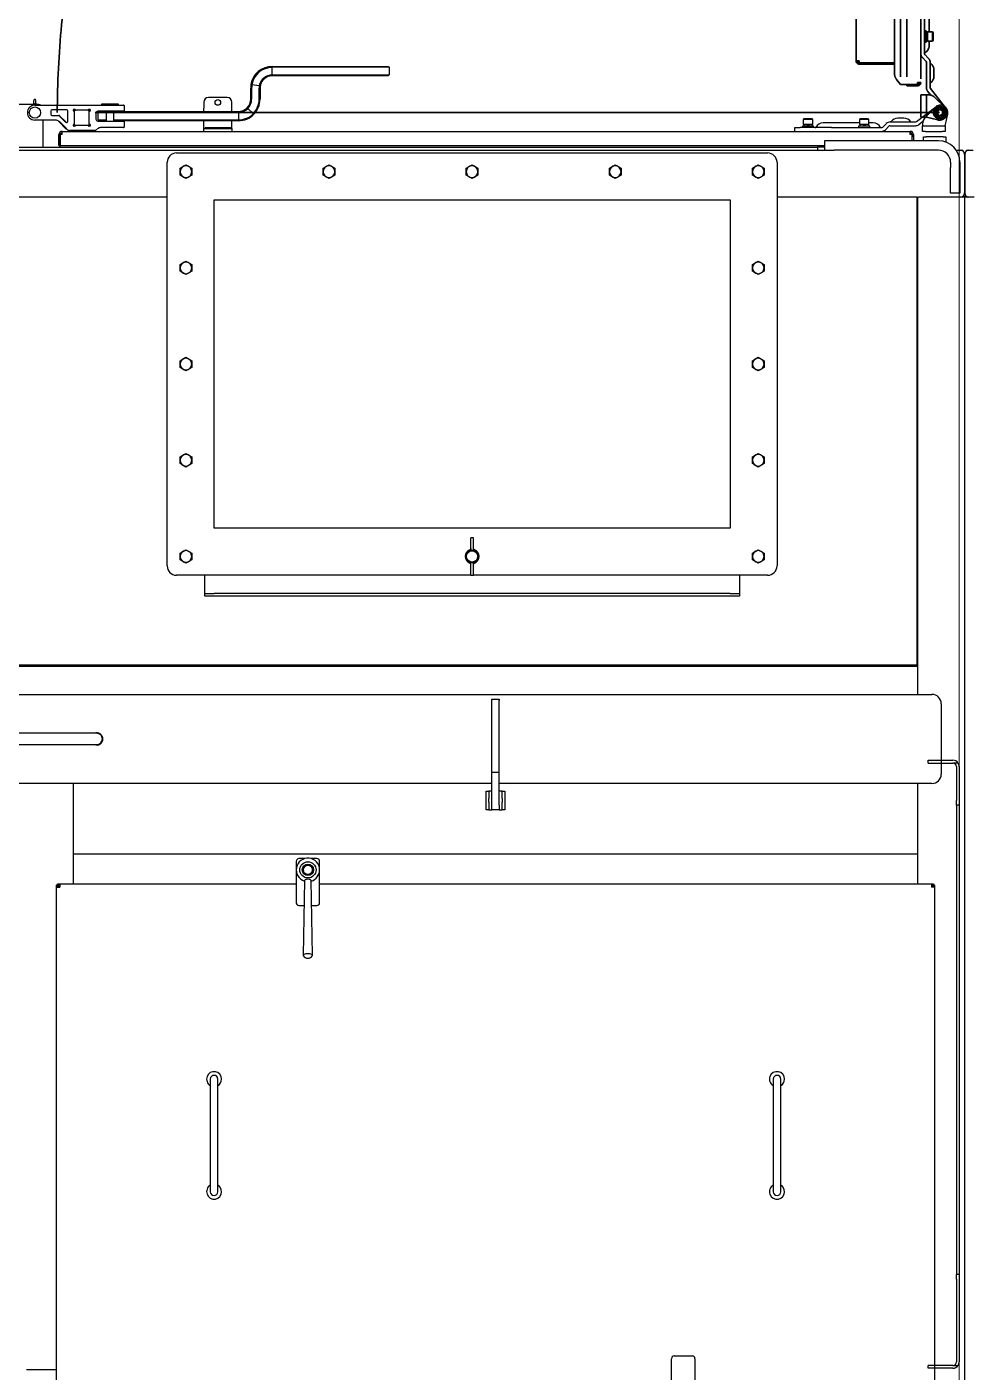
# Model space of a CAD drawing. Extents: x -681219 to -550379, y -242630 to -158199.
# Drawn here: x -581962 to -580958, y -223069 to -221635 of the extents above; entities that cross this region are included whole.
import ezdxf
from ezdxf.lldxf.tags import DXFTag

# ---------------------------------------------------------------- set-up
doc = ezdxf.new("R2010")
doc.units = 0
doc.header["$LTSCALE"] = 1000
doc.linetypes.add('C2', pattern=[17, 14, -1, 1, -1])
doc.linetypes.add('P2', pattern=[23, 18, -1, 1, -1, 1, -1])
for name, color, linetype in [('11028800059', 7, 'CONTINUOUS'), ('19031000045', 7, 'CONTINUOUS'), ('AAD0803001', 7, 'CONTINUOUS'), ('AAO0602001', 7, 'CONTINUOUS'), ('AAQ0501601', 7, 'CONTINUOUS'), ('C__USERS_YSV001_', 7, 'CONTINUOUS'), ('GAB00601', 7, 'CONTINUOUS'), ('GAE00601', 7, 'CONTINUOUS'), ('GZDH011001331', 7, 'CONTINUOUS'), ('GZDH011001341', 7, 'CONTINUOUS'), ('GZDH011002241', 7, 'CONTINUOUS'), ('GZDH011002371', 7, 'CONTINUOUS'), ('GZDH011002631', 7, 'CONTINUOUS'), ('GZDH011002641', 7, 'CONTINUOUS'), ('GZDH011002671', 7, 'CONTINUOUS'), ('GZDH011002691', 7, 'CONTINUOUS'), ('GZDH011002731', 7, 'CONTINUOUS'), ('GZDH011002741', 7, 'CONTINUOUS'), ('GZDH011002771', 7, 'CONTINUOUS'), ('GZDH011002981', 7, 'CONTINUOUS'), ('GZDH011003011', 7, 'CONTINUOUS'), ('GZDH011003041', 7, 'CONTINUOUS'), ('GZDH011003051', 7, 'CONTINUOUS'), ('GZDH011003061', 7, 'CONTINUOUS'), ('GZDH011003151', 7, 'CONTINUOUS'), ('GZDH011003161', 7, 'CONTINUOUS'), ('GZDH011003171', 7, 'CONTINUOUS'), ('GZDH011003361', 7, 'CONTINUOUS'), ('GZDH011003441', 7, 'CONTINUOUS'), ('GZDH011005631', 7, 'CONTINUOUS'), ('GZDH011026991', 7, 'CONTINUOUS'), ('GZDH011027001', 7, 'CONTINUOUS'), ('GZDH011029721', 7, 'CONTINUOUS'), ('GZDH011030751', 7, 'CONTINUOUS'), ('GZDH011031641', 7, 'CONTINUOUS'), ('GZDH011032001', 7, 'CONTINUOUS'), ('GZDH011032031', 7, 'CONTINUOUS'), ('GZDH011032261', 7, 'CONTINUOUS'), ('Q02990157', 7, 'CONTINUOUS'), ('Q02990160', 7, 'CONTINUOUS'), ('SDZB011042941', 7, 'CONTINUOUS'), ('中心线', 4, 'C2'), ('辅助线', 11, 'CONTINUOUS')]:
    doc.layers.add(name, color=color, linetype=linetype)
for name, color, linetype, lineweight in [('famsun', 7, 'CONTINUOUS', 0), ('HEAT EXCHANGER', 1, 'CONTINUOUS', 25), ('双点划线', 2, 'P2', 35), ('轴网_轴线', 1, 'CENTER2', 0)]:
    doc.layers.add(name, color=color, linetype=linetype, lineweight=lineweight)
tags = doc.linetypes.add('CENTER2', pattern=[28.575, 19.05, -3.175, 3.175, -3.175]).pattern_tags.tags
tags[10:11] = [DXFTag(74, 4), DXFTag(75, 0), DXFTag(340, '0'), DXFTag(46, 0.0), DXFTag(50, 0.0), DXFTag(44, 0.0), DXFTag(45, 0.0)]
tags[8:9] = [DXFTag(74, 4), DXFTag(75, 0), DXFTag(340, '0'), DXFTag(46, 0.0), DXFTag(50, 0.0), DXFTag(44, 0.0), DXFTag(45, 0.0)]
tags[6:7] = [DXFTag(74, 4), DXFTag(75, 0), DXFTag(340, '0'), DXFTag(46, 0.0), DXFTag(50, 0.0), DXFTag(44, 0.0), DXFTag(45, 0.0)]
tags[4:5] = [DXFTag(74, 4), DXFTag(75, 0), DXFTag(340, '0'), DXFTag(46, 0.0), DXFTag(50, 0.0), DXFTag(44, 0.0), DXFTag(45, 0.0)]

# ---------------------------------------------------------------- blocks, each defined once
blk = doc.blocks.new('轴网8FA15DC97FB90233')
at = {"layer": '轴网_轴线'}
blk.add_line((25500, -1200), (25500, 23700), dxfattribs=at)
blk = doc.blocks.new('侧门')
at = {"layer": '双点划线', "ltscale": 0.05}
for p, q in [((0, 0), (0, 940.3)), ((55.1, 89), (913.1, 89)), ((55.1, 85.5), (55.1, 89)), ((913.1, 85.5), (913.1, 89)), ((51.6, 85.5), (53.1, 85.5)), ((51.6, 48), (51.6, 85.5)), ((55.1, 85.5), (53.1, 85.5)), ((53.1, 85.5), (53.1, 48)), ((53.1, 48), (53.1, 85.5)), ((915.1, 85.5), (913.1, 85.5)), ((916.6, 85.5), (915.1, 85.5)), ((915.1, 85.5), (915.1, 48)), ((915.1, 48), (915.1, 85.5)), ((916.6, 85.5), (916.6, 48)), ((53.1, 61.5), (53.1, 61.5)), ((915.1, 61.5), (915.1, 61.5)), ((35.3, 45.7), (30.1, 41.5)), ((926.6, 48), (41.6, 48)), ((932.9, 45.7), (938.1, 41.5)), ((28.6, 35), (30.1, 35)), ((28.6, 23.5), (28.6, 35)), ((938.1, 41.5), (30.1, 41.5)), ((30.1, 41.5), (30.1, 26)), ((30.1, 35), (30.1, 23.5)), ((938.1, 35), (30.1, 35)), ((938.1, 41.5), (938.1, 26)), ((938.1, 23.5), (938.1, 35)), ((939.6, 35), (938.1, 35)), ((939.6, 35), (939.6, 23.5)), ((-5, 20), (-2, 20)), ((-5, 14), (-5, 20)), ((16, 20), (-2, 20)), ((16, 20), (19, 20)), ((19, 20), (19, 14)), ((28.6, 23.5), (30.1, 23.5)), ((30.1, 23.5), (30.1, 26)), ((30.1, 23.5), (32.1, 23.5)), ((32.1, 23.5), (32.1, 20)), ((936.1, 20), (32.1, 20)), ((58.6, 18.2), (54.9, 14.6)), ((61.4, 15.4), (57.8, 11.8)), ((113.7, 16), (62.8, 16)), ((75.1, 16), (75.1, 14.4)), ((75.1, 14.4), (87.1, 14.4)), ((76.4, 14.4), (76.4, 12.8)), ((79.7, 12.8), (81.3, 14.4)), ((82.5, 14.4), (80.9, 12.8)), ((85.7, 12.8), (85.7, 14.4)), ((87.1, 14.4), (87.1, 16)), ((116.2, 16), (113.7, 16)), ((116.2, 16), (149.5, 16)), ((135.1, 16), (135.1, 14.4)), ((135.1, 14.4), (147.1, 14.4)), ((136.4, 14.4), (136.4, 12.8)), ((139.7, 12.8), (141.3, 14.4)), ((142.5, 14.4), (140.9, 12.8)), ((145.7, 12.8), (145.7, 14.4)), ((147.1, 14.4), (147.1, 16)), ((155, 16), (149.5, 16)), ((155, 20), (155, 16)), ((745.1, 16.6), (745.1, 20)), ((745.1, 11.3), (745.1, 16.6)), ((750.1, 16.6), (750.1, 20)), ((750.1, 17), (751.1, 17)), ((750.1, 16.6), (750.1, 11.3)), ((751.1, 20), (751.1, 17)), ((751.1, 17), (756.1, 17)), ((756.1, 17), (780.1, 17)), ((757.3, 17), (756.5, 16.2)), ((763.6, 16.2), (756.5, 16.2)), ((756.5, 16.2), (756.5, 16)), ((763.6, 16), (756.5, 16)), ((763.6, 17), (763.6, 14)), ((776.6, 14), (776.6, 17)), ((783.7, 16.2), (776.6, 16.2)), ((783.7, 16), (776.6, 16)), ((780.1, 17), (785.1, 17)), ((783.7, 16.2), (782.9, 17)), ((783.7, 16), (783.7, 16.2)), ((785.1, 17), (785.1, 20)), ((785.1, 17), (785.1, 13.2)), ((936.1, 23.5), (936.1, 20)), ((936.1, 23.5), (938.1, 23.5)), ((938.1, 26), (938.1, 23.5)), ((939.6, 23.5), (938.1, 23.5)), ((-5, 14), (-7.8, 1.8)), ((-2, 14), (-5, 14)), ((-1.7, 3), (-3.5, 0)), ((-3.5, 0), (-1.7, -3)), ((16, 14), (-2, 14)), ((1.7, 3), (-1.7, 3)), ((3.5, 0), (1.7, 3)), ((1.7, -3), (3.5, 0)), ((25.5, 9.6), (4.9, -6.3)), ((5.7, -5.6), (16.2, 5.1)), ((19, 14), (16, 14)), ((23, 12.7), (18.6, 9.3)), ((19, 12.1), (19, 14)), ((53.5, 14), (26.7, 14)), ((53.5, 10), (26.7, 10)), ((38.8, 6), (45.3, 6)), ((71.7, 11), (76.1, 11)), ((76.1, 12.8), (86.1, 12.8)), ((76.1, 12.8), (76.1, 7.4)), ((76.1, 7.4), (86.1, 7.4)), ((76.1, 7.4), (77.1, 6.8)), ((77.1, 6.8), (85.1, 6.8)), ((85.1, 6.8), (86.1, 7.4)), ((86.1, 7.4), (86.1, 12.8)), ((86.1, 11), (125, 11)), ((136.1, 12.8), (146.1, 12.8)), ((136.1, 12.8), (136.1, 7.4)), ((136.1, 7.4), (146.1, 7.4)), ((136.1, 7.4), (137.1, 6.8)), ((137.1, 6.8), (145.1, 6.8)), ((145.1, 6.8), (146.1, 7.4)), ((146.1, 7.4), (146.1, 12.8)), ((750.1, 11.3), (745.1, 11.3)), ((745.1, 11.3), (745.1, 9.8)), ((745.1, 9.8), (745.1, 5.8)), ((750.1, 9.8), (745.1, 9.8)), ((745.1, 5.8), (745.1, 2)), ((757.6, 2), (745.1, 2)), ((745.1, 2), (745.1, -4.8)), ((750.1, 11.3), (750.1, 9.8)), ((757.6, 11), (757.6, 14)), ((757.6, 14), (762.6, 14)), ((757.6, 11), (757.6, 7.2)), ((762.6, 11), (757.6, 11)), ((757.6, 7.2), (757.6, -16)), ((758.6, 11), (758.6, 9)), ((781.6, 9), (758.6, 9)), ((760.1, 9), (760.1, 7)), ((780.1, 7), (760.1, 7)), ((778.1, 4.4), (762.1, 4.4)), ((762.1, 4.4), (762.1, -4.6)), ((762.4, 7), (762.4, 4.4)), ((777.6, 14), (762.6, 14)), ((777.6, 11), (762.6, 11)), ((767.9, 4.4), (770.5, 7)), ((772.3, 7), (769.7, 4.4)), ((777.6, 14), (782.6, 14)), ((782.6, 11), (777.6, 11)), ((777.8, 4.4), (777.8, 7)), ((778.1, -4.6), (778.1, 4.4)), ((780.1, 7), (780.1, 9)), ((781.6, 9), (781.6, 11)), ((782.6, 14), (782.6, 11)), ((782.6, 11), (782.6, 7.2)), ((782.6, 7.2), (782.6, -16)), ((785.1, 2), (782.6, 2)), ((785.1, 13.2), (785.1, 5.8)), ((785.1, 5.8), (785.1, 2)), ((785.1, 2), (785.1, -4.8)), ((-1.7, -3), (1.7, -3)), ((745.1, -16), (745.1, -4.8)), ((778.1, -4.6), (762.1, -4.6)), ((762.1, -4.6), (763.8, -5.6)), ((776.4, -5.6), (763.8, -5.6)), ((776.4, -5.6), (778.1, -4.6)), ((785.1, -4.8), (785.1, -16)), ((762.6, -21), (750.1, -21)), ((777.6, -21), (762.6, -21)), ((780.1, -21), (777.6, -21))]:
    blk.add_line(p, q, dxfattribs=at)
for centre, radius in [((0, 0), 6.5), ((0, 0), 5.11), ((770.1, -14), 5)]:
    blk.add_circle(centre, radius, dxfattribs=at)
for centre, radius, start, end in [((0, 0), 940.3, 2.1333, 90), ((55.1, 85.5), 3.5, 90, 180), ((55.1, 85.5), 2, 90, 180), ((913.1, 85.5), 3.5, 0, 90), ((913.1, 85.5), 2, 0, 90), ((41.6, 38), 10, 90, 129.3659), ((926.6, 38), 10, 50.6341, 90), ((32.1, 23.5), 3.5, 180, 270), ((33.1, 26), 3, 180, 182.0923), ((32.1, 23.5), 2, 180, 270), ((33.1, 26), 3, 236.4427, 250.5288), ((53.5, 16), 2, 270, 315), ((62.8, 14), 6, 90, 135), ((62.8, 14), 2, 90, 135), ((63.3, 15.5), 0.5, 28.2737, 90), ((71.7, 20), 9, 208.2737, 270), ((125, 20), 9, 270, 331.7263), ((133.3, 15.5), 0.5, 90, 151.7263), ((935.1, 26), 3, 289.4712, 303.5573), ((936.1, 23.5), 2, 270, 0), ((936.1, 23.5), 3.5, 270, 0), ((935.1, 26), 3, 357.9077, 0), ((0, 0), 8, 167.0968, 315.6673), ((9, 12.1), 10, 315.6673, 0), ((26.7, 8), 6, 90, 127.7269), ((26.7, 8), 2, 90, 127.7269), ((31, 9.5), 0.5, 35.3765, 90), ((38.8, 15), 9, 215.3765, 270), ((45.3, 15), 9, 270, 324.6235), ((53, 9.5), 0.5, 90, 144.6235), ((53.5, 16), 6, 270, 315), ((770.1, -14.8), 5, 4.5886, 175.4114), ((750.1, -16), 5, 180, 270), ((762.6, -16), 5, 180, 270), ((777.6, -16), 5, 270, 0), ((780.1, -16), 5, 270, 0)]:
    blk.add_arc(centre, radius, start, end, dxfattribs=at)
blk = doc.blocks.new('HEAT EXCHANGER')
at = {"layer": 'HEAT EXCHANGER'}
for p, q in [((2125, 821.5), (2151.2, 821.5)), ((2125, 818.5), (2125, 821.5)), ((2125, 818.5), (2151.2, 818.5)), ((2156.8, 818.5), (2151.2, 818.5)), ((2155, 814.7), (2155, 778.5)), ((2158, 814.7), (2158, 778.5)), ((2155, 773.5), (2155, 778.5)), ((2158, 778.5), (2158, 773.5)), ((2155, 773.5), (2155, 273.5)), ((2158, 773.5), (2155, 773.5)), ((2158, 773.5), (2158, 273.5)), ((2158, 273.5), (2155, 273.5)), ((2155, 268.5), (2155, 273.5)), ((2158, 273.5), (2158, 268.5)), ((2155, 268.5), (2155, 180.3)), ((2158, 268.5), (2158, 180.3)), ((2151.2, 176.5), (2125, 176.5)), ((2125, 173.5), (2125, 176.5)), ((2151.2, 173.5), (2125, 173.5)), ((2151.2, 176.5), (2156.8, 176.5))]:
    blk.add_line(p, q, dxfattribs=at)
for centre, radius, start, end in [((2151.2, 814.7), 6.8, 33.9745, 90), ((2151.2, 814.7), 3.8, 0, 90), ((2151.2, 814.7), 6.8, 0, 33.9745), ((2151.2, 180.3), 3.8, 270, 0), ((2151.2, 180.3), 6.8, 270, 326.0255), ((2151.2, 180.3), 6.8, 326.0255, 0)]:
    blk.add_arc(centre, radius, start, end, dxfattribs=at)
blk = doc.blocks.new('fushitu')
at = {"layer": '11028800059', "color": 7, "linetype": 'Continuous'}
for p, q in [((-2526.5, 1425.3), (-2526.5, 1437)), ((-2523.5, 1437), (-2526.5, 1437)), ((-2523.5, 1425.3), (-2523.5, 1437)), ((-2526.5, 1425.3), (-2526.5, 1424.1)), ((-2523.5, 1424.1), (-2523.5, 1425.3)), ((-2526.5, 1408.7), (-2526.5, 1409.9)), ((-2526.5, 1397), (-2526.5, 1408.7)), ((-2523.5, 1408.7), (-2523.5, 1409.9)), ((-2523.5, 1397), (-2523.5, 1408.7)), ((-2526.5, 1397), (-2523.5, 1397))]:
    blk.add_line(p, q, dxfattribs=at)
blk.add_circle((-2525, 1417), 6, dxfattribs=at)
for centre, radius, start, end in [((-2525, 1417), 7.44, 109.6383, 250.3617), ((-2525, 1417), 6.56, 104.6712, 255.3288), ((-2528, 1425.4), 1.52, 289.968, 348.8013), ((-2525, 1393), 30.4, 86.8614, 93.1386), ((-2522, 1425.4), 1.52, 191.1962, 250.0528), ((-2525, 1417), 6.56, 284.6712, 75.3288), ((-2525, 1417), 7.44, 289.6383, 70.3617), ((-2528, 1408.6), 1.52, 11.1962, 70.0528), ((-2525, 1441), 30.4, 266.8614, 273.1386), ((-2522, 1408.6), 1.52, 109.968, 168.8013)]:
    blk.add_arc(centre, radius, start, end, dxfattribs=at)
for centre, major_axis, start_param, end_param in [((-2525, 1412.5), (0, 11), 0.166528, 0.246893), ((-2525, 1412.5), (0, 11), 6.036292, 6.116657), ((-2525, 1421.5), (0, -11), 6.036292, 6.116657), ((-2525, 1421.5), (0, -11), 0.166528, 0.246893)]:
    blk.add_ellipse(centre, major_axis=major_axis, ratio=0.912903, start_param=start_param, end_param=end_param, dxfattribs=at)
for points, knots in [([(-2526.5, 1424.1), (-2526.5, 1424.1), (-2526.5, 1424), (-2526.6, 1423.8), (-2526.6, 1423.7), (-2526.8, 1423.5), (-2526.8, 1423.5), (-2527, 1423.3), (-2527.1, 1423.3), (-2527.3, 1423.2), (-2527.3, 1423.2), (-2527.5, 1423.2)], [0, 0, 0, 0, 0.25, 0.25, 0.5, 0.5, 0.75, 0.75, 0.875, 0.875, 1, 1, 1, 1]), ([(-2522.5, 1423.2), (-2522.7, 1423.2), (-2522.7, 1423.2), (-2522.9, 1423.3), (-2523, 1423.3), (-2523.2, 1423.5), (-2523.2, 1423.5), (-2523.4, 1423.7), (-2523.4, 1423.8), (-2523.5, 1424), (-2523.5, 1424.1), (-2523.5, 1424.1)], [0, 0, 0, 0, 0.125, 0.125, 0.25, 0.25, 0.5, 0.5, 0.75, 0.75, 1, 1, 1, 1]), ([(-2527.5, 1410.8), (-2527.3, 1410.8), (-2527.3, 1410.8), (-2527.1, 1410.7), (-2527, 1410.7), (-2526.8, 1410.5), (-2526.8, 1410.5), (-2526.6, 1410.3), (-2526.6, 1410.2), (-2526.5, 1410), (-2526.5, 1409.9), (-2526.5, 1409.9)], [0, 0, 0, 0, 0.125, 0.125, 0.25, 0.25, 0.5, 0.5, 0.75, 0.75, 1, 1, 1, 1]), ([(-2523.5, 1409.9), (-2523.5, 1409.9), (-2523.5, 1410), (-2523.4, 1410.2), (-2523.4, 1410.3), (-2523.2, 1410.5), (-2523.2, 1410.5), (-2523, 1410.7), (-2522.9, 1410.7), (-2522.7, 1410.8), (-2522.7, 1410.8), (-2522.5, 1410.8)], [0, 0, 0, 0, 0.25, 0.25, 0.5, 0.5, 0.75, 0.75, 0.875, 0.875, 1, 1, 1, 1])]:
    blk.add_open_spline(points, degree=3, knots=knots, dxfattribs=at)
at = {"layer": '19031000045', "color": 7, "linetype": 'Continuous'}
for p, q in [((-2051.4, 1880.4), (-2030.8, 1896.3)), ((-2031.6, 1895.6), (-2042.1, 1884.9)), ((-2027.6, 1893), (-2029.4, 1890)), ((-2024.2, 1893), (-2027.6, 1893)), ((-2022.4, 1890), (-2024.2, 1893)), ((-2112, 1879), (-2150.9, 1879)), ((-2097.6, 1879), (-2102, 1879)), ((-2087.3, 1874.6), (-2083.7, 1878.2)), ((-2079.4, 1880), (-2052.6, 1880)), ((-2064.7, 1884), (-2071.2, 1884)), ((-2048.9, 1877.3), (-2044.5, 1880.7)), ((-2029.4, 1890), (-2027.6, 1887)), ((-2027.6, 1887), (-2024.2, 1887)), ((-2024.2, 1887), (-2022.4, 1890)), ((-2020.9, 1876), (-2018.1, 1888.2)), ((-2180.9, 1874), (-2175.4, 1874)), ((-2180.9, 1870), (-2180.9, 1874)), ((-2142.1, 1874), (-2175.4, 1874)), ((-2142.1, 1874), (-2139.6, 1874)), ((-2139.6, 1874), (-2088.7, 1874)), ((-2084.5, 1871.8), (-2080.8, 1875.4)), ((-2079.4, 1876), (-2052.6, 1876)), ((-2044.9, 1877.9), (-2044.9, 1876)), ((-2044.9, 1876), (-2041.9, 1876)), ((-2044.9, 1870), (-2044.9, 1876)), ((-2041.9, 1870), (-2044.9, 1870)), ((-2041.9, 1876), (-2023.9, 1876)), ((-2041.9, 1870), (-2023.9, 1870)), ((-2023.9, 1876), (-2020.9, 1876)), ((-2020.9, 1870), (-2023.9, 1870)), ((-2020.9, 1876), (-2020.9, 1870))]:
    blk.add_line(p, q, dxfattribs=at)
for radius in [6.5, 5.11]:
    blk.add_circle((-2025.9, 1890), radius, dxfattribs=at)
for centre, radius, start, end in [((-2025.9, 1890), 8, 347.0968, 135.6673), ((-2150.9, 1870), 9, 90, 151.7263), ((-2097.6, 1870), 9, 28.2737, 90), ((-2079.4, 1874), 6, 90, 135), ((-2078.9, 1880.5), 0.5, 270, 324.6235), ((-2071.2, 1875), 9, 90, 144.6235), ((-2064.7, 1875), 9, 35.3765, 90), ((-2056.9, 1880.5), 0.5, 215.3765, 270), ((-2052.6, 1882), 2, 270, 307.7269), ((-2034.9, 1877.9), 10, 135.6673, 180), ((-2159.2, 1874.5), 0.5, 270, 331.7263), ((-2089.2, 1874.5), 0.5, 208.2737, 270), ((-2088.7, 1876), 2, 270, 315), ((-2088.7, 1876), 6, 270, 315), ((-2079.4, 1874), 2, 90, 135), ((-2052.6, 1882), 6, 270, 307.7269)]:
    blk.add_arc(centre, radius, start, end, dxfattribs=at)
at = {"layer": 'AAD0803001', "color": 7, "linetype": 'Continuous'}
for p, q in [((-2836.2, 1830.6), (-2830, 1834.2)), ((-2836.2, 1827), (-2836.2, 1830.6)), ((-2836.2, 1823.4), (-2836.2, 1827)), ((-2830, 1819.8), (-2836.2, 1823.4)), ((-2830, 1834.2), (-2823.8, 1830.6)), ((-2823.8, 1823.4), (-2830, 1819.8)), ((-2823.8, 1830.6), (-2823.8, 1827)), ((-2823.8, 1827), (-2823.8, 1823.4)), ((-2683.7, 1830.6), (-2677.5, 1834.2)), ((-2683.7, 1827), (-2683.7, 1830.6)), ((-2683.7, 1823.4), (-2683.7, 1827)), ((-2677.5, 1819.8), (-2683.7, 1823.4)), ((-2677.5, 1834.2), (-2671.3, 1830.6)), ((-2671.3, 1823.4), (-2677.5, 1819.8)), ((-2671.3, 1830.6), (-2671.3, 1827)), ((-2671.3, 1827), (-2671.3, 1823.4)), ((-2531.2, 1830.6), (-2525, 1834.2)), ((-2531.2, 1827), (-2531.2, 1830.6)), ((-2531.2, 1823.4), (-2531.2, 1827)), ((-2525, 1819.8), (-2531.2, 1823.4)), ((-2525, 1834.2), (-2518.8, 1830.6)), ((-2518.8, 1823.4), (-2525, 1819.8)), ((-2518.8, 1830.6), (-2518.8, 1827)), ((-2518.8, 1827), (-2518.8, 1823.4)), ((-2378.7, 1830.6), (-2372.5, 1834.2)), ((-2378.7, 1827), (-2378.7, 1830.6)), ((-2378.7, 1823.4), (-2378.7, 1827)), ((-2372.5, 1819.8), (-2378.7, 1823.4)), ((-2372.5, 1834.2), (-2366.3, 1830.6)), ((-2366.3, 1823.4), (-2372.5, 1819.8)), ((-2366.3, 1830.6), (-2366.3, 1827)), ((-2366.3, 1827), (-2366.3, 1823.4)), ((-2226.2, 1830.6), (-2220, 1834.2)), ((-2226.2, 1827), (-2226.2, 1830.6)), ((-2226.2, 1823.4), (-2226.2, 1827)), ((-2220, 1819.8), (-2226.2, 1823.4)), ((-2220, 1834.2), (-2213.8, 1830.6)), ((-2213.8, 1823.4), (-2220, 1819.8)), ((-2213.8, 1830.6), (-2213.8, 1827)), ((-2213.8, 1827), (-2213.8, 1823.4)), ((-2836.2, 1728.1), (-2830, 1731.7)), ((-2836.2, 1724.5), (-2836.2, 1728.1)), ((-2836.2, 1720.9), (-2836.2, 1724.5)), ((-2830, 1717.3), (-2836.2, 1720.9)), ((-2830, 1731.7), (-2823.8, 1728.1)), ((-2823.8, 1720.9), (-2830, 1717.3)), ((-2823.8, 1728.1), (-2823.8, 1724.5)), ((-2823.8, 1724.5), (-2823.8, 1720.9)), ((-2226.2, 1728.1), (-2220, 1731.7)), ((-2226.2, 1724.5), (-2226.2, 1728.1)), ((-2226.2, 1720.9), (-2226.2, 1724.5)), ((-2220, 1717.3), (-2226.2, 1720.9)), ((-2220, 1731.7), (-2213.8, 1728.1)), ((-2213.8, 1720.9), (-2220, 1717.3)), ((-2213.8, 1728.1), (-2213.8, 1724.5)), ((-2213.8, 1724.5), (-2213.8, 1720.9)), ((-2836.2, 1625.6), (-2830, 1629.2)), ((-2836.2, 1622), (-2836.2, 1625.6)), ((-2836.2, 1618.4), (-2836.2, 1622)), ((-2830, 1629.2), (-2823.8, 1625.6)), ((-2823.8, 1625.6), (-2823.8, 1622)), ((-2823.8, 1622), (-2823.8, 1618.4)), ((-2226.2, 1625.6), (-2220, 1629.2)), ((-2226.2, 1622), (-2226.2, 1625.6)), ((-2226.2, 1618.4), (-2226.2, 1622)), ((-2220, 1629.2), (-2213.8, 1625.6)), ((-2213.8, 1625.6), (-2213.8, 1622)), ((-2213.8, 1622), (-2213.8, 1618.4)), ((-2830, 1614.8), (-2836.2, 1618.4)), ((-2823.8, 1618.4), (-2830, 1614.8)), ((-2220, 1614.8), (-2226.2, 1618.4)), ((-2213.8, 1618.4), (-2220, 1614.8)), ((-2836.2, 1523.1), (-2830, 1526.7)), ((-2836.2, 1519.5), (-2836.2, 1523.1)), ((-2830, 1526.7), (-2823.8, 1523.1)), ((-2823.8, 1523.1), (-2823.8, 1519.5)), ((-2226.2, 1523.1), (-2220, 1526.7)), ((-2226.2, 1519.5), (-2226.2, 1523.1)), ((-2220, 1526.7), (-2213.8, 1523.1)), ((-2213.8, 1523.1), (-2213.8, 1519.5)), ((-2836.2, 1515.9), (-2836.2, 1519.5)), ((-2830, 1512.3), (-2836.2, 1515.9)), ((-2823.8, 1515.9), (-2830, 1512.3)), ((-2823.8, 1519.5), (-2823.8, 1515.9)), ((-2226.2, 1515.9), (-2226.2, 1519.5)), ((-2220, 1512.3), (-2226.2, 1515.9)), ((-2213.8, 1515.9), (-2220, 1512.3)), ((-2213.8, 1519.5), (-2213.8, 1515.9)), ((-2836.2, 1420.6), (-2830, 1424.2)), ((-2836.2, 1417), (-2836.2, 1420.6)), ((-2830, 1424.2), (-2823.8, 1420.6)), ((-2823.8, 1420.6), (-2823.8, 1417)), ((-2226.2, 1420.6), (-2220, 1424.2)), ((-2226.2, 1417), (-2226.2, 1420.6)), ((-2220, 1424.2), (-2213.8, 1420.6)), ((-2213.8, 1420.6), (-2213.8, 1417)), ((-2836.2, 1413.4), (-2836.2, 1417)), ((-2830, 1409.8), (-2836.2, 1413.4)), ((-2823.8, 1413.4), (-2830, 1409.8)), ((-2823.8, 1417), (-2823.8, 1413.4)), ((-2226.2, 1413.4), (-2226.2, 1417)), ((-2220, 1409.8), (-2226.2, 1413.4)), ((-2213.8, 1413.4), (-2220, 1409.8)), ((-2213.8, 1417), (-2213.8, 1413.4))]:
    blk.add_line(p, q, dxfattribs=at)
for centre, start, end in [((-2830, 1827), 0, 180), ((-2830, 1827), 180, 0), ((-2677.5, 1827), 0, 180), ((-2677.5, 1827), 180, 0), ((-2525, 1827), 0, 180), ((-2525, 1827), 180, 0), ((-2372.5, 1827), 0, 180), ((-2372.5, 1827), 180, 0), ((-2220, 1827), 0, 180), ((-2220, 1827), 180, 0), ((-2830, 1724.5), 0, 180), ((-2830, 1724.5), 180, 0), ((-2220, 1724.5), 0, 180), ((-2220, 1724.5), 180, 0), ((-2830, 1622), 0, 180), ((-2830, 1622), 180, 0), ((-2220, 1622), 0, 180), ((-2220, 1622), 180, 0), ((-2830, 1519.5), 0, 180), ((-2220, 1519.5), 0, 180), ((-2830, 1519.5), 180, 0), ((-2220, 1519.5), 180, 0), ((-2830, 1417), 0, 180), ((-2220, 1417), 0, 180), ((-2830, 1417), 180, 0), ((-2220, 1417), 180, 0)]:
    blk.add_arc(centre, 6.23, start, end, dxfattribs=at)
at = {"layer": 'AAO0602001', "color": 7, "linetype": 'Continuous'}
for p, q in [((-2171, 1883.2), (-2172, 1882.6)), ((-2162, 1882.6), (-2172, 1882.6)), ((-2172, 1882.6), (-2172, 1877.2)), ((-2163, 1883.2), (-2171, 1883.2)), ((-2162, 1882.6), (-2163, 1883.2)), ((-2162, 1877.2), (-2162, 1882.6)), ((-2111, 1883.2), (-2112, 1882.6)), ((-2102, 1882.6), (-2112, 1882.6)), ((-2112, 1882.6), (-2112, 1877.2)), ((-2103, 1883.2), (-2111, 1883.2)), ((-2102, 1882.6), (-2103, 1883.2)), ((-2102, 1877.2), (-2102, 1882.6)), ((-2162, 1877.2), (-2172, 1877.2)), ((-2102, 1877.2), (-2112, 1877.2))]:
    blk.add_line(p, q, dxfattribs=at)
at = {"layer": 'AAQ0501601', "color": 7, "linetype": 'Continuous'}
for p, q in [((-2809.6, 1874), (-2798.4, 1874)), ((-2809.6, 1874), (-2809.6, 1873.8)), ((-2809.6, 1873.8), (-2798.4, 1873.8)), ((-2809.6, 1873.8), (-2808.8, 1873)), ((-2799.2, 1873), (-2798.4, 1873.8)), ((-2798.4, 1873.8), (-2798.4, 1874)), ((-2798.4, 1874), (-2793.6, 1874)), ((-2798.4, 1873.8), (-2793.6, 1873.8)), ((-2793.6, 1874), (-2782.4, 1874)), ((-2793.6, 1874), (-2793.6, 1873.8)), ((-2793.6, 1873.8), (-2782.4, 1873.8)), ((-2793.6, 1873.8), (-2792.8, 1873)), ((-2783.2, 1873), (-2782.4, 1873.8)), ((-2782.4, 1873.8), (-2782.4, 1874))]:
    blk.add_line(p, q, dxfattribs=at)
at = {"layer": 'C__USERS_YSV001_', "color": 7, "linetype": 'Continuous'}
for p, q in [((-2738, 1939.3), (-2618.5, 1939.3)), ((-2738, 1930.3), (-2738, 1938.3)), ((-2618.5, 1938.3), (-2738, 1938.3)), ((-2618.5, 1939.3), (-2614.5, 1939.3)), ((-2613.5, 1938.3), (-2618.5, 1938.3)), ((-2614.5, 1939.3), (-2613.5, 1938.3)), ((-2613.5, 1938.3), (-2613.5, 1930.3)), ((-2738, 1930.3), (-2618.5, 1930.3)), ((-2618.5, 1929.3), (-2738, 1929.3)), ((-2618.5, 1930.3), (-2613.5, 1930.3)), ((-2614.5, 1929.3), (-2618.5, 1929.3)), ((-2613.5, 1930.3), (-2614.5, 1929.3)), ((-2761, 1904.3), (-2761, 1916.2)), ((-2759.7, 1919.7), (-2760.7, 1919.9)), ((-2760, 1916.2), (-2760, 1904.3)), ((-2751.8, 1918.5), (-2759.7, 1919.7)), ((-2752, 1904.3), (-2752, 1916.2)), ((-2751.8, 1918.5), (-2750.8, 1918.3)), ((-2751, 1916.2), (-2751, 1904.3)), ((-2992.1, 1900), (-2992.1, 1903)), ((-2992.1, 1900), (-2992.1, 1899.9)), ((-2992.1, 1898.5), (-2992.1, 1899.9)), ((-2991, 1898), (-2898, 1898)), ((-2989.9, 1900), (-2989.9, 1903)), ((-2989.9, 1899.9), (-2989.9, 1900)), ((-2989.9, 1899.9), (-2989.9, 1898.5)), ((-2957, 1893), (-2973, 1893)), ((-2950, 1892), (-2950, 1893)), ((-2949.5, 1893.5), (-2948.5, 1893.5)), ((-2949, 1892.5), (-2949, 1876.5)), ((-2933, 1892.5), (-2949, 1892.5)), ((-2933.5, 1893.5), (-2932.5, 1893.5)), ((-2933, 1876.5), (-2933, 1892.5)), ((-2932, 1893), (-2932, 1892)), ((-2902, 1899), (-2920, 1899)), ((-2920, 1899), (-2920, 1898.5)), ((-2902, 1898.5), (-2920, 1898.5)), ((-2920, 1898.5), (-2919.4, 1898)), ((-2902.6, 1898), (-2902, 1898.5)), ((-2902, 1898.5), (-2902, 1899)), ((-2898, 1898), (-2896.5, 1898)), ((-2896, 1897.5), (-2896, 1892)), ((-2763.9, 1894.5), (-2764.7, 1895.2)), ((-2763.9, 1894.5), (-2758.2, 1888.9)), ((-2969.1, 1882), (-2991, 1882)), ((-2974, 1892), (-2974, 1888)), ((-2973, 1887), (-2965.3, 1887)), ((-2957.5, 1872.5), (-2965.5, 1880.5)), ((-2965.2, 1880.9), (-2957.1, 1872.8)), ((-2958.1, 1879.4), (-2965, 1886.4)), ((-2964.6, 1886.7), (-2957.7, 1879.8)), ((-2956, 1880.5), (-2956, 1892)), ((-2926, 1889.5), (-2926, 1883)), ((-2898, 1891.5), (-2924, 1891.5)), ((-2924, 1881), (-2898, 1881)), ((-2923.5, 1890.3), (-2922.5, 1891.3)), ((-2923.5, 1882.3), (-2923.5, 1890.3)), ((-2915, 1890.3), (-2923.5, 1890.3)), ((-2923.5, 1882.3), (-2915, 1882.3)), ((-2922.5, 1881.3), (-2923.5, 1882.3)), ((-2922.5, 1891.3), (-2915, 1891.3)), ((-2915, 1881.3), (-2922.5, 1881.3)), ((-2915, 1891.5), (-2915, 1881)), ((-2907, 1881), (-2907, 1891.5)), ((-2907, 1891.3), (-2774, 1891.3)), ((-2774, 1890.3), (-2907, 1890.3)), ((-2907, 1882.3), (-2774, 1882.3)), ((-2774, 1881.3), (-2907, 1881.3)), ((-2896.5, 1891.5), (-2898, 1891.5)), ((-2898, 1881), (-2896.5, 1881)), ((-2896, 1880.5), (-2896, 1874.5)), ((-2774, 1890.3), (-2774, 1882.3)), ((-2758.2, 1888.9), (-2757.5, 1888.2)), ((-2928.1, 1871), (-2953.9, 1871)), ((-2950, 1876), (-2950, 1877)), ((-2948.5, 1875.5), (-2949.5, 1875.5)), ((-2949, 1876.5), (-2933, 1876.5)), ((-2932.5, 1875.5), (-2933.5, 1875.5)), ((-2932, 1877), (-2932, 1876)), ((-2924.5, 1872.5), (-2924.5, 1872.5)), ((-2898, 1874), (-2920.9, 1874)), ((-2896.5, 1874), (-2898, 1874)), ((-1997, 1850), (-1991, 1850)), ((-2000, 1845.5), (-2000, 1804.5)), ((-2000, 1806), (-2000, 1844))]:
    blk.add_line(p, q, dxfattribs=at)
blk.add_circle((-2991, 1890), 6, dxfattribs=at)
for centre, radius, start, end in [((-2738, 1916.2), 23, 89.9995, 170.8622), ((-2738, 1916.2), 22, 90.001, 170.8463), ((-2738, 1916.2), 14, 90, 170.8468), ((-2738, 1916.2), 13, 90, 170.8852), ((-2738, 1916.2), 23, 170.8611, 180), ((-2738, 1916.2), 22, 170.8468, 180), ((-2738, 1916.2), 14, 170.8468, 180), ((-2738, 1916.2), 13, 170.8852, 180), ((-2991, 1890), 8, 90, 270), ((-2991, 1903), 1.1, 0, 180), ((-2973, 1892), 1, 90, 180), ((-2957, 1892), 1, 0, 90), ((-2949.5, 1893), 0.5, 90, 180), ((-2948.5, 1893), 0.5, 0, 90), ((-2947.5, 1893), 0.5, 180, 270), ((-2934.5, 1893), 0.5, 270, 0), ((-2933.5, 1893), 0.5, 90, 180), ((-2932.5, 1893), 0.5, 0, 90), ((-2896.5, 1897.5), 0.5, 0, 90), ((-2774, 1904.3), 13, 270, 315.696), ((-2774, 1904.3), 14.1, 270.1586, 315.5374), ((-2774, 1904.3), 13, 315.696, 0), ((-2774, 1904.3), 14, 315.696, 0), ((-2774, 1904.3), 22, 315.696, 0), ((-2774, 1904.3), 23, 315.6906, 0), ((-2973, 1888), 1, 180, 270), ((-2969.1, 1877), 5, 45, 90), ((-2965.3, 1886), 1, 45, 90), ((-2957, 1880.5), 1, 225, 0), ((-2949.5, 1892), 0.5, 180, 270), ((-2949.5, 1891), 0.5, 0, 90), ((-2949.5, 1878), 0.5, 270, 0), ((-2932.5, 1891), 0.5, 90, 180), ((-2932.5, 1878), 0.5, 180, 270), ((-2932.5, 1892), 0.5, 270, 0), ((-2924, 1889.5), 2, 90, 180), ((-2924, 1883), 2, 180, 270), ((-2896.5, 1892), 0.5, 270, 0), ((-2896.5, 1880.5), 0.5, 0, 90), ((-2774, 1904.2), 22, 269.9964, 315.6975), ((-2774, 1904.3), 23, 269.993, 315.6888), ((-2953.9, 1876), 5, 225, 270), ((-2949.5, 1877), 0.5, 90, 180), ((-2949.5, 1876), 0.5, 180, 270), ((-2948.5, 1876), 0.5, 270, 0), ((-2947.5, 1876), 0.5, 90, 180), ((-2934.5, 1876), 0.5, 0, 90), ((-2933.5, 1876), 0.5, 180, 270), ((-2932.5, 1877), 0.5, 0, 90), ((-2932.5, 1876), 0.5, 270, 0), ((-2928.1, 1876), 5, 270, 315), ((-2920.9, 1869), 5, 90, 135), ((-2896.5, 1874.5), 0.5, 270, 0), ((-1995.5, 1845.5), 4.5, 90, 180), ((-1995.5, 1804.5), 4.5, 180, 270)]:
    blk.add_arc(centre, radius, start, end, dxfattribs=at)
for centre, start_param, end_param in [((-1997, 1844), 3.141593, 4.712389), ((-1997, 1806), 4.712389, 6.283185)]:
    blk.add_ellipse(centre, major_axis=(0, -6), ratio=0.5, start_param=start_param, end_param=end_param, dxfattribs=at)
blk.add_open_spline([(-2989.9, 1899.9), (-2989.9, 1899.7), (-2990, 1899.5), (-2990.4, 1899.2), (-2990.7, 1899.1), (-2991.3, 1899.1), (-2991.6, 1899.2), (-2992, 1899.5), (-2992.1, 1899.7), (-2992.1, 1899.9)], degree=3, knots=[0, 0, 0, 0, 0.25, 0.25, 0.5, 0.5, 0.75, 0.75, 1, 1, 1, 1], dxfattribs=at)
at = {"layer": 'GAB00601', "color": 7, "linetype": 'Continuous'}
for p, q in [((-2161, 1875.6), (-2173, 1875.6)), ((-2173, 1875.6), (-2173, 1874)), ((-2161, 1874), (-2161, 1875.6)), ((-2101, 1875.6), (-2113, 1875.6)), ((-2113, 1875.6), (-2113, 1874)), ((-2101, 1874), (-2101, 1875.6))]:
    blk.add_line(p, q, dxfattribs=at)
at = {"layer": 'GAE00601', "color": 7, "linetype": 'Continuous'}
for p, q in [((-2171.6, 1877.2), (-2171.6, 1875.6)), ((-2168.4, 1875.6), (-2166.8, 1877.2)), ((-2165.6, 1877.2), (-2167.2, 1875.6)), ((-2162.3, 1875.6), (-2162.3, 1877.2)), ((-2111.6, 1877.2), (-2111.6, 1875.6)), ((-2108.4, 1875.6), (-2106.8, 1877.2)), ((-2105.6, 1877.2), (-2107.2, 1875.6)), ((-2102.3, 1875.6), (-2102.3, 1877.2))]:
    blk.add_line(p, q, dxfattribs=at)
at = {"layer": 'GZDH011001331', "color": 7, "linetype": 'Continuous'}
for p, q in [((-2050.5, 1420), (-2050, 1420)), ((-2170, 1300), (-2170, 1301))]:
    blk.add_line(p, q, dxfattribs=at)
at = {"layer": 'GZDH011001341', "color": 7, "linetype": 'Continuous'}
for p, q in [((-2050.5, 1792.5), (-2050, 1792)), ((-2050, 1720), (-2050.5, 1720)), ((-2050.5, 1380), (-2050, 1380)), ((-2050, 1308), (-2050.5, 1307.5)), ((-2967, 1300), (-2968, 1301)), ((-2895, 1301), (-2895, 1300)), ((-2130, 1300), (-2130, 1301)), ((-2057, 1301), (-2058, 1300))]:
    blk.add_line(p, q, dxfattribs=at)
at = {"layer": 'GZDH011002241', "color": 7, "linetype": 'Continuous'}
for p, q in [((-2712.5, 1092), (-2712.5, 1048)), ((-2703.5, 1095), (-2709.5, 1095)), ((-2690.5, 1095), (-2696.5, 1095)), ((-2687.5, 1048), (-2687.5, 1092)), ((-2709.5, 1045), (-2704, 1045)), ((-2696, 1045), (-2690.5, 1045))]:
    blk.add_line(p, q, dxfattribs=at)
for centre, start, end in [((-2709.5, 1092), 90, 180), ((-2690.5, 1092), 0, 90), ((-2709.5, 1048), 180, 270), ((-2690.5, 1048), 270, 0)]:
    blk.add_arc(centre, 3, start, end, dxfattribs=at)
at = {"layer": 'GZDH011002371', "color": 7, "linetype": 'Continuous'}
for p, q in [((-2850, 1407), (-2850, 1837)), ((-2840, 1847), (-2210, 1847)), ((-2200, 1837), (-2200, 1407)), ((-2800, 1447), (-2800, 1797)), ((-2800, 1797), (-2250, 1797)), ((-2250, 1797), (-2250, 1447)), ((-2250, 1447), (-2800, 1447)), ((-2526.5, 1397), (-2840, 1397)), ((-2210, 1397), (-2523.5, 1397))]:
    blk.add_line(p, q, dxfattribs=at)
for centre, start, end in [((-2840, 1837), 90, 180), ((-2210, 1837), 0, 90), ((-2840, 1407), 180, 270), ((-2210, 1407), 270, 0)]:
    blk.add_arc(centre, 10, start, end, dxfattribs=at)
at = {"layer": 'GZDH011002631', "color": 7, "linetype": 'Continuous'}
for p, q in [((-2995.5, 550), (-3000, 550)), ((-2968, 550), (-2995.5, 550))]:
    blk.add_line(p, q, dxfattribs=at)
at = {"layer": 'GZDH011002641', "color": 7, "linetype": 'Continuous'}
for p, q in [((-2950, 1095.5), (-2950, 1100)), ((-2950, 1068), (-2950, 1095.5)), ((-2050, 1095.5), (-2050, 1100)), ((-2050, 1068), (-2050, 1095.5))]:
    blk.add_line(p, q, dxfattribs=at)
at = {"layer": 'GZDH011002671', "color": 7, "linetype": 'Continuous'}
for p, q in [((-3178.5, 1853), (-2167, 1853)), ((-2167, 1853), (-2157, 1853)), ((-2149.5, 1853), (-2157, 1853)), ((-2157, 1853), (-2157, 1850))]:
    blk.add_line(p, q, dxfattribs=at)
at = {"layer": 'GZDH011002691', "color": 7, "linetype": 'Continuous'}
for p, q in [((-2850, 1800), (-3150, 1800)), ((-2050.5, 1800), (-2200, 1800)), ((-2050.5, 1307.8), (-2050.5, 1800)), ((-2050.5, 1301), (-2050.5, 1307.8)), ((-2050.5, 1301), (-3949.5, 1301))]:
    blk.add_line(p, q, dxfattribs=at)
at = {"layer": 'GZDH011002731', "color": 7, "linetype": 'Continuous'}
for p, q in [((-2510, 1167), (-2507, 1167)), ((-2510, 1159), (-2510, 1167)), ((-2504, 1167), (-2507, 1167)), ((-2507, 1167), (-2507, 1159)), ((-2493, 1167), (-2496, 1167)), ((-2493, 1159), (-2493, 1167)), ((-2493, 1167), (-2490, 1167)), ((-2490, 1167), (-2490, 1159)), ((-2510, 1155), (-2510, 1159)), ((-2510, 1147), (-2510, 1155)), ((-2507, 1147), (-2510, 1147)), ((-2507, 1155), (-2507, 1159)), ((-2507, 1155), (-2507, 1147)), ((-2507, 1147), (-2504, 1147)), ((-2496, 1147), (-2493, 1147)), ((-2493, 1159), (-2493, 1155)), ((-2493, 1147), (-2493, 1155)), ((-2490, 1147), (-2493, 1147)), ((-2490, 1159), (-2490, 1155)), ((-2490, 1155), (-2490, 1147))]:
    blk.add_line(p, q, dxfattribs=at)
at = {"layer": 'GZDH011002741', "color": 7, "linetype": 'Continuous'}
for radius in [6, 5]:
    blk.add_circle((-2700, 1083), radius, dxfattribs=at)
blk.add_arc((-2700, 1083), 4.93, 255, 195, dxfattribs=at)
at = {"layer": 'GZDH011002771', "color": 7, "linetype": 'Continuous'}
for p, q in [((-2950, 1100), (-2950, 1175)), ((-2050, 1100), (-2050, 1175)), ((-2950, 1100), (-2050, 1100))]:
    blk.add_line(p, q, dxfattribs=at)
at = {"layer": 'GZDH011002981', "color": 7, "linetype": 'Continuous'}
for p, q in [((-3950, 1300), (-2050, 1300)), ((-2050, 1295.5), (-2050, 1300)), ((-2050, 1270), (-2050, 1295.5))]:
    blk.add_line(p, q, dxfattribs=at)
at = {"layer": 'GZDH011003011', "color": 7, "linetype": 'Continuous'}
for p, q in [((-2050, 1300), (-2050, 1800)), ((-2040, 1800), (-2049.2, 1800)), ((-2010, 1800), (-2040, 1800)), ((-2000, 1800), (-2010, 1800)), ((-2000, -1800), (-2000, 1800)), ((-1990, 1800), (-2000, 1800)), ((-2000, -1800), (-2000, 1800))]:
    blk.add_line(p, q, dxfattribs=at)
at = {"layer": 'GZDH011003041', "color": 7, "linetype": 'Continuous'}
for p, q in [((-2147.8, 1860), (-2149.5, 1860)), ((-2149.5, 1860), (-2149.5, 1850)), ((-2096.8, 1860), (-2147.8, 1860)), ((-2096.8, 1850), (-2139, 1850)), ((-2075.6, 1860), (-2096.8, 1860)), ((-2075.6, 1850), (-2096.8, 1850)), ((-2028, 1860), (-2075.6, 1860)), ((-2028, 1850), (-2075.6, 1850)), ((-2015, 1837), (-2015, 1831.5)), ((-2005, 1837), (-2005, 1831.5)), ((-2015, 1827.2), (-2015, 1831.5)), ((-2015, 1805.8), (-2015, 1827.2)), ((-2005, 1831.5), (-2005, 1827.2)), ((-2005, 1827.2), (-2005, 1805.8)), ((-2015, 1804), (-2015, 1805.8)), ((-2005, 1804), (-2015, 1804)), ((-2005, 1805.8), (-2005, 1804))]:
    blk.add_line(p, q, dxfattribs=at)
for radius in [23, 13]:
    blk.add_arc((-2028, 1837), radius, 0, 90, dxfattribs=at)
at = {"layer": 'GZDH011003051', "color": 7, "linetype": 'Continuous'}
blk.add_line((-2000, 1804.5), (-2000, 1845.5), dxfattribs=at)
for centre, start, end in [((-2004.5, 1845.5), 0, 90), ((-2004.5, 1804.5), 270, 0)]:
    blk.add_arc(centre, 4.5, start, end, dxfattribs=at)
at = {"layer": 'GZDH011003061', "color": 7, "linetype": 'Continuous'}
for p, q in [((-3178.5, 1850), (-2139, 1850)), ((-2009, 1850), (-2003, 1850)), ((-2000, 1806), (-2000, 1844)), ((-2050.5, 1800), (-2049.2, 1800))]:
    blk.add_line(p, q, dxfattribs=at)
for centre, start_param, end_param in [((-2003, 1844), 4.712389, 6.283185), ((-2003, 1806), 3.141593, 4.712389)]:
    blk.add_ellipse(centre, major_axis=(0, 6), ratio=0.5, start_param=start_param, end_param=end_param, dxfattribs=at)
at = {"layer": 'GZDH011003151', "color": 7, "linetype": 'Continuous'}
for p, q in [((-2945, 1228.5), (-3055, 1228.5)), ((-2925, 1228.5), (-2945, 1228.5)), ((-3055, 1216.5), (-2945, 1216.5)), ((-2945, 1216.5), (-2925, 1216.5))]:
    blk.add_line(p, q, dxfattribs=at)
for start, end in [(0, 90), (270, 0)]:
    blk.add_arc((-2925, 1222.5), 6, start, end, dxfattribs=at)
at = {"layer": 'GZDH011003161', "color": 7, "linetype": 'Continuous'}
for p, q in [((-2504, 1265), (-2496, 1265)), ((-2504, 1263.4), (-2504, 1265)), ((-2504, 1187), (-2504, 1263.4)), ((-2496, 1265), (-2496, 1263.4)), ((-2496, 1187), (-2496, 1263.4)), ((-2504, 1187), (-2496, 1187)), ((-2504, 1152), (-2504, 1187)), ((-2496, 1152), (-2496, 1187)), ((-2504, 1147), (-2504, 1152)), ((-2496, 1147), (-2504, 1147)), ((-2496, 1152), (-2496, 1147))]:
    blk.add_line(p, q, dxfattribs=at)
at = {"layer": 'GZDH011003171', "color": 7, "linetype": 'Continuous'}
for p, q in [((-3965, 1270), (-2035, 1270)), ((-2025, 1260), (-2025, 1185)), ((-2504, 1175), (-3496, 1175)), ((-2035, 1175), (-2496, 1175))]:
    blk.add_line(p, q, dxfattribs=at)
for centre, radius, start, end in [((-2035, 1260), 10, 0, 90), ((-2925, 1222.5), 6.5, 0, 112.6199), ((-2925, 1222.5), 6.5, 247.3801, 0), ((-2035, 1185), 10, 270, 0)]:
    blk.add_arc(centre, radius, start, end, dxfattribs=at)
at = {"layer": 'GZDH011003361', "color": 7, "linetype": 'Continuous'}
for p, q in [((-1998.5, 1800.8), (-2000, 1800.8)), ((-2000, 1800), (-2000, 1800.8)), ((-1998, 1800), (-1998, 1800.3))]:
    blk.add_line(p, q, dxfattribs=at)
at = {"layer": 'GZDH011003441', "color": 7, "linetype": 'Continuous'}
blk.add_line((-2975, 1301), (-2975, 1300), dxfattribs=at)
at = {"layer": 'GZDH011005631', "color": 7, "linetype": 'Continuous'}
for p, q in [((-2811, 1901), (-2811, 1894.8)), ((-2811, 1891.3), (-2811, 1894.8)), ((-2786, 1906), (-2806, 1906)), ((-2781, 1894.8), (-2781, 1901)), ((-2781, 1891.3), (-2781, 1894.8)), ((-2811, 1876.8), (-2811, 1881.3)), ((-2781, 1876.8), (-2781, 1881.3)), ((-2811, 1873), (-2811, 1876.8)), ((-2811, 1870), (-2811, 1873)), ((-2811, 1873), (-2806, 1873)), ((-2806, 1873), (-2786, 1873)), ((-2786, 1873), (-2781, 1873)), ((-2781, 1873), (-2781, 1876.8)), ((-2781, 1873), (-2781, 1870))]:
    blk.add_line(p, q, dxfattribs=at)
blk.add_circle((-2796, 1900.8), 3, dxfattribs=at)
for centre, start, end in [((-2806, 1901), 90, 180), ((-2786, 1901), 0, 90)]:
    blk.add_arc(centre, 5, start, end, dxfattribs=at)
at = {"layer": 'GZDH011026991', "color": 7, "linetype": 'Continuous'}
for p, q in [((-2965.5, 1866.5), (-2964, 1866.5)), ((-2965.5, 1855), (-2965.5, 1866.5)), ((-2962, 1866.5), (-2964, 1866.5)), ((-2964, 1866.5), (-2964, 1855)), ((-2964, 1864), (-2964, 1866.5)), ((-2962, 1870), (-2058, 1870)), ((-2962, 1866.5), (-2962, 1870)), ((-2058, 1866.5), (-2058, 1870)), ((-2056, 1866.5), (-2058, 1866.5)), ((-2054.5, 1866.5), (-2056, 1866.5)), ((-2056, 1866.5), (-2056, 1864)), ((-2056, 1860), (-2056, 1866.5)), ((-2054.5, 1866.5), (-2054.5, 1860)), ((-2965.5, 1855), (-2964, 1855)), ((-2964, 1855), (-2149.5, 1855))]:
    blk.add_line(p, q, dxfattribs=at)
for centre, radius, start, end in [((-2962, 1866.5), 3.5, 90, 180), ((-2962, 1866.5), 2, 90, 180), ((-2058, 1866.5), 3.5, 0, 90), ((-2058, 1866.5), 2, 0, 90)]:
    blk.add_arc(centre, radius, start, end, dxfattribs=at)
at = {"layer": 'GZDH011027001', "color": 7, "linetype": 'Continuous'}
for p, q in [((-2987, 1898.5), (-3013, 1898.5)), ((-2982, 1853), (-2982, 1882))]:
    blk.add_line(p, q, dxfattribs=at)
blk.add_arc((-2987, 1893.5), 5, 64.1581, 90, dxfattribs=at)
at = {"layer": 'GZDH011029721', "color": 7, "linetype": 'Continuous'}
for p, q in [((-2312.5, 468), (-2312.5, 562)), ((-2309.5, 565), (-2290.5, 565)), ((-2287.5, 562), (-2287.5, 468))]:
    blk.add_line(p, q, dxfattribs=at)
for centre, start, end in [((-2309.5, 562), 90, 180), ((-2290.5, 562), 0, 90)]:
    blk.add_arc(centre, 3, start, end, dxfattribs=at)
at = {"layer": 'GZDH011030751', "color": 7, "linetype": 'Continuous'}
for p, q in [((-2810, 1381.3), (-2810, 1397)), ((-2240, 1397), (-2240, 1381.3)), ((-2810, 1377.5), (-2810, 1381.3)), ((-2810, 1374.5), (-2810, 1377.5)), ((-2810, 1377.5), (-2800, 1377.5)), ((-2250, 1377.5), (-2800, 1377.5)), ((-2250, 1377.5), (-2240, 1377.5)), ((-2240, 1381.3), (-2240, 1377.5)), ((-2240, 1377.5), (-2240, 1374.5)), ((-2800, 1374.5), (-2810, 1374.5)), ((-2250, 1374.5), (-2800, 1374.5)), ((-2240, 1374.5), (-2250, 1374.5))]:
    blk.add_line(p, q, dxfattribs=at)
at = {"layer": 'GZDH011031641', "color": 7, "linetype": 'Continuous'}
for p, q in [((-2050, 1797), (-2050.5, 1797)), ((-2972.5, 1301), (-2972.5, 1300)), ((-2055, 1300), (-2055, 1301)), ((-2050.5, 1303), (-2050, 1303))]:
    blk.add_line(p, q, dxfattribs=at)
at = {"layer": 'GZDH011032001', "color": 7, "linetype": 'Continuous'}
for p, q in [((-2964, 1853), (-2964, 1864)), ((-2056, 1860), (-2056, 1864))]:
    blk.add_line(p, q, dxfattribs=at)
for centre, start, end in [((-2961, 1864), 109.4712, 123.5573), ((-2059, 1864), 56.4427, 70.5288)]:
    blk.add_arc(centre, 3, start, end, dxfattribs=at)
at = {"layer": 'GZDH011032031', "color": 7, "linetype": 'Continuous'}
for p, q in [((-2967.5, 1067.5), (-2967.5, 1066.5)), ((-2967.5, 1067.5), (-2964.5, 1064.5)), ((-2966.5, 1067.5), (-2967.5, 1067.5)), ((-2032.5, 1067.5), (-2035.5, 1064.5)), ((-2032.5, 1067.5), (-2033.5, 1067.5)), ((-2032.5, 1066.5), (-2032.5, 1067.5))]:
    blk.add_line(p, q, dxfattribs=at)
at = {"layer": 'GZDH011032261', "color": 7, "linetype": 'Continuous'}
for p, q in [((-2968, 1066.5), (-2966.5, 1066.5)), ((-2968, 1064.5), (-2968, 1066.5)), ((-2968, 1064.5), (-2964.5, 1064.5)), ((-2968, 535.5), (-2968, 1064.5)), ((-2966.5, 1068), (-2966.5, 1066.5)), ((-2966.5, 1068), (-2964.5, 1068)), ((-2966.5, 1066.5), (-2964.5, 1066.5)), ((-2966.5, 1064.5), (-2966.5, 1066.5)), ((-2964.5, 1068), (-2964.5, 1064.5)), ((-2964.5, 1068), (-2712.5, 1068)), ((-2687.5, 1068), (-2035.5, 1068)), ((-2035.5, 1068), (-2035.5, 1064.5)), ((-2035.5, 1068), (-2033.5, 1068)), ((-2035.5, 1066.5), (-2033.5, 1066.5)), ((-2032, 1064.5), (-2035.5, 1064.5)), ((-2033.5, 1068), (-2033.5, 1066.5)), ((-2032, 1066.5), (-2033.5, 1066.5)), ((-2033.5, 1066.5), (-2033.5, 1064.5)), ((-2032, 1066.5), (-2032, 1064.5)), ((-2032, 1064.5), (-2032, 535.5))]:
    blk.add_line(p, q, dxfattribs=at)
at = {"layer": 'Q02990157', "color": 7, "linetype": 'Continuous'}
for p, q in [((-2703.5, 1071.7), (-2705, 991.9)), ((-2695, 991.9), (-2696.5, 1071.7))]:
    blk.add_line(p, q, dxfattribs=at)
blk.add_circle((-2700, 1083), 8.67, dxfattribs=at)
for centre, radius, start, end in [((-2700, 1083), 12.5, 0, 253.5981), ((-2700, 1083), 12.5, 286.4019, 0), ((-2700, 994.4), 5.67, 210.0522, 270), ((-2700, 994.4), 5.67, 270, 329.9478)]:
    blk.add_arc(centre, radius, start, end, dxfattribs=at)
for centre, major_axis, start_param, end_param in [((-2700, 1071.7), (-3.52, 0), 3.147946, 6.276832), ((-2700, 991.8), (-5, 0), 2.946235, 6.283185), ((-2700, 991.8), (-5, 0), 0, 0.195358)]:
    blk.add_ellipse(centre, major_axis=major_axis, ratio=0.34202, start_param=start_param, end_param=end_param, dxfattribs=at)
at = {"layer": 'Q02990160', "color": 7, "linetype": 'Continuous'}
for p, q in [((-2804, 860), (-2804, 846)), ((-2804, 846), (-2804, 754)), ((-2796, 846), (-2796, 860)), ((-2796, 754), (-2796, 846)), ((-2204, 860), (-2204, 846)), ((-2204, 846), (-2204, 754)), ((-2196, 846), (-2196, 860)), ((-2196, 754), (-2196, 846)), ((-2804, 754), (-2804, 740)), ((-2796, 740), (-2796, 754)), ((-2204, 754), (-2204, 740)), ((-2196, 740), (-2196, 754))]:
    blk.add_line(p, q, dxfattribs=at)
for centre, radius, start, end in [((-2800, 860), 8, 0, 240), ((-2800, 860), 4, 0, 180), ((-2200, 860), 8, 0, 240), ((-2200, 860), 4, 0, 180), ((-2800, 860), 8, 300, 0), ((-2200, 860), 8, 300, 0), ((-2800, 740), 8, 120, 0), ((-2800, 740), 8, 0, 60), ((-2200, 740), 8, 120, 0), ((-2200, 740), 8, 0, 60), ((-2800, 740), 4, 180, 0), ((-2200, 740), 4, 180, 0)]:
    blk.add_arc(centre, radius, start, end, dxfattribs=at)
at = {"layer": 'SDZB011042941', "color": 7, "linetype": 'Continuous'}
for p, q in [((-2044, 1860), (-2044, 1864)), ((-2044, 1864), (-2041, 1864)), ((-2023, 1864), (-2041, 1864)), ((-2023, 1864), (-2020, 1864)), ((-2020, 1864), (-2020, 1858.6))]:
    blk.add_line(p, q, dxfattribs=at)
at = {"layer": '辅助线'}
blk.add_blockref('HEAT EXCHANGER', (-4163.8, 378.3), dxfattribs=at)

msp = doc.modelspace()

# ---------------------------------------------------------------- block references
at = {"layer": 'famsun', "xscale": -1}
msp.add_blockref('轴网8FA15DC97FB90233', (-555468.721, -226916.6983), dxfattribs=at)
at = {"layer": '中心线'}
msp.add_blockref('fushitu', (-578962.82, -223616.6983), dxfattribs=at)
at = {"layer": '双点划线', "rotation": 90.00000000000001}
msp.add_blockref('侧门', (-580989.62, -221726.6983), dxfattribs=at)
at = {"layer": '双点划线', "xscale": -1, "rotation": 270}
msp.add_blockref('侧门', (-580937.82, -221726.6983), dxfattribs=at)

doc.saveas('drawing.dxf')
